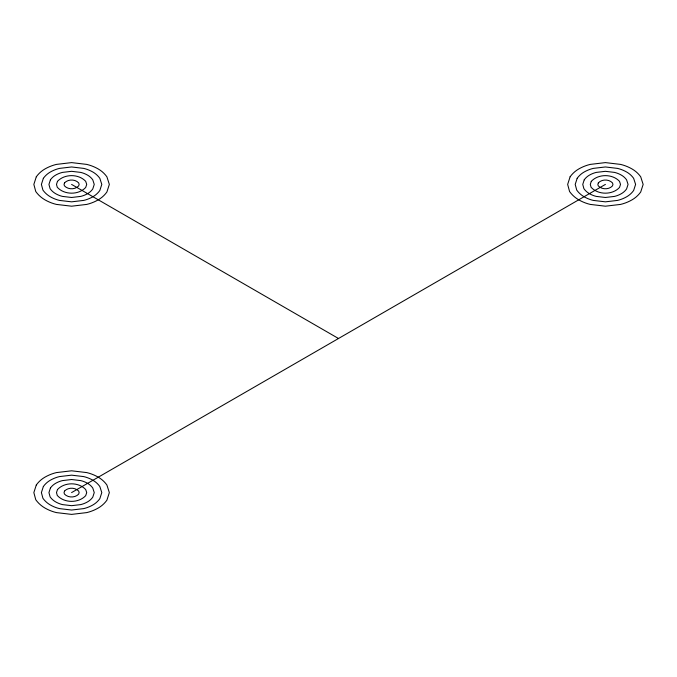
<?xml version="1.0" encoding="UTF-8"?>
<svg xmlns="http://www.w3.org/2000/svg" width="677" height="677" viewBox="0 0 677 677"><rect width="100%" height="100%" fill="white"/><g stroke="black" fill="none" stroke-linecap="round" stroke-linejoin="round"><path stroke-width="1.02" d="M71.593 492.594L605.407 184.406M71.593 184.406L338.5 338.5M36.296 176.79L33.85 184.406L35.763 191.532A29.246 29.246 0 0 0 44.902 199.817A43.133 43.133 0 0 0 56.436 204.412L71.593 206.197L86.749 204.412A43.133 43.133 0 0 0 98.283 199.817A27.537 27.537 0 0 0 106.89 192.014L109.344 184.406L106.89 176.79A27.537 27.537 0 0 0 98.283 168.996A43.133 43.133 0 0 0 86.749 164.401L71.593 162.607L56.436 164.401A43.133 43.133 0 0 0 44.902 168.996A27.537 27.537 0 0 0 36.296 176.79M43.362 178.313L41.399 184.406L42.93 190.11A23.399 23.399 0 0 0 50.242 196.728A34.51 34.51 0 0 0 59.474 200.409L71.593 201.839L83.72 200.409A34.51 34.51 0 0 0 92.952 196.728A22.036 22.036 0 0 0 99.832 190.491L101.795 184.406L99.832 178.313A22.036 22.036 0 0 0 92.952 172.076A34.51 34.51 0 0 0 83.72 168.395L71.593 166.965L59.474 168.395A34.51 34.51 0 0 0 50.242 172.076A22.036 22.036 0 0 0 43.362 178.313M50.42 179.837L48.947 184.406L50.098 188.68A17.543 17.543 0 0 0 55.582 193.647A25.878 25.878 0 0 0 62.504 196.406L71.593 197.481L80.69 196.406A25.878 25.878 0 0 0 87.612 193.647A16.527 16.527 0 0 0 92.774 188.968L94.247 184.406L92.774 179.837A16.527 16.527 0 0 0 87.612 175.157A25.878 25.878 0 0 0 80.69 172.398L71.593 171.323L62.504 172.398A25.878 25.878 0 0 0 55.582 175.157A16.527 16.527 0 0 0 50.42 179.837M57.477 181.36L56.496 184.406L57.266 187.258C64.281 195.061 78.6 195.162 85.717 187.444L86.698 184.406L85.717 181.36C78.684 173.727 64.51 173.727 57.477 181.36M64.535 182.883L64.044 184.406L64.433 185.828C67.937 189.729 75.096 189.78 78.659 185.93L79.141 184.406L78.659 182.883C75.139 179.066 68.055 179.066 64.535 182.883M36.296 484.986L33.85 492.594L35.763 499.728A29.246 29.246 0 0 0 44.902 508.004A43.133 43.133 0 0 0 56.436 512.599L71.593 514.393L86.749 512.599A43.133 43.133 0 0 0 98.283 508.004A27.537 27.537 0 0 0 106.89 500.21L109.344 492.594L106.89 484.986A27.537 27.537 0 0 0 98.283 477.183A43.133 43.133 0 0 0 86.749 472.588L71.593 470.803L56.436 472.588A43.133 43.133 0 0 0 44.902 477.183A27.537 27.537 0 0 0 36.296 484.986M43.362 486.509L41.399 492.594L42.93 498.306A23.399 23.399 0 0 0 50.242 504.924A34.51 34.51 0 0 0 59.474 508.605L71.593 510.035L83.72 508.605A34.51 34.51 0 0 0 92.952 504.924A22.036 22.036 0 0 0 99.832 498.687L101.795 492.594L99.832 486.509A22.036 22.036 0 0 0 92.952 480.272A34.51 34.51 0 0 0 83.72 476.591L71.593 475.161L59.474 476.591A34.51 34.51 0 0 0 50.242 480.272A22.036 22.036 0 0 0 43.362 486.509M50.42 488.032L48.947 492.594L50.098 496.876A17.543 17.543 0 0 0 55.582 501.843A25.878 25.878 0 0 0 62.504 504.602L71.593 505.677L80.69 504.602A25.878 25.878 0 0 0 87.612 501.843A16.527 16.527 0 0 0 92.774 497.163L94.247 492.594L92.774 488.032A16.527 16.527 0 0 0 87.612 483.353A25.878 25.878 0 0 0 80.69 480.594L71.593 479.519L62.504 480.594A25.878 25.878 0 0 0 55.582 483.353A16.527 16.527 0 0 0 50.42 488.032M57.477 489.556L56.496 492.594L57.266 495.446C64.281 503.256 78.6 503.349 85.717 495.64L86.698 492.594L85.717 489.556C78.684 481.922 64.51 481.922 57.477 489.556M64.535 491.07L64.044 492.594L64.433 494.024C67.937 497.925 75.096 497.976 78.659 494.117L79.141 492.594L78.659 491.07C75.139 487.262 68.055 487.262 64.535 491.07M570.11 176.79L567.656 184.406L569.577 191.532A29.246 29.246 0 0 0 578.717 199.817A43.133 43.133 0 0 0 590.251 204.412L605.407 206.197L620.564 204.412A43.133 43.133 0 0 0 632.098 199.817A27.537 27.537 0 0 0 640.704 192.014L643.15 184.406L640.704 176.79A27.537 27.537 0 0 0 632.098 168.996A43.133 43.133 0 0 0 620.564 164.401L605.407 162.607L590.251 164.401A43.133 43.133 0 0 0 578.717 168.996A27.537 27.537 0 0 0 570.11 176.79M577.168 178.313L575.205 184.406L576.736 190.11A23.399 23.399 0 0 0 584.048 196.728A34.51 34.51 0 0 0 593.28 200.409L605.407 201.839L617.526 200.409A34.51 34.51 0 0 0 626.758 196.728A22.036 22.036 0 0 0 633.638 190.491L635.601 184.406L633.638 178.313A22.036 22.036 0 0 0 626.758 172.076A34.51 34.51 0 0 0 617.526 168.395L605.407 166.965L593.28 168.395A34.51 34.51 0 0 0 584.048 172.076A22.036 22.036 0 0 0 577.168 178.313M584.226 179.837L582.753 184.406L583.904 188.68A17.543 17.543 0 0 0 589.388 193.647A25.878 25.878 0 0 0 596.31 196.406L605.407 197.481L614.496 196.406A25.878 25.878 0 0 0 621.418 193.647A16.527 16.527 0 0 0 626.58 188.968L628.053 184.406L626.58 179.837A16.527 16.527 0 0 0 621.418 175.157A25.878 25.878 0 0 0 614.496 172.398L605.407 171.323L596.31 172.398A25.878 25.878 0 0 0 589.388 175.157A16.527 16.527 0 0 0 584.226 179.837M591.283 181.36L590.302 184.406L591.072 187.258C598.087 195.061 612.414 195.162 619.523 187.444L620.504 184.406L619.523 181.36C612.49 173.727 598.316 173.727 591.283 181.36M598.341 182.883L597.859 184.406L598.24 185.828C601.743 189.729 608.911 189.78 612.465 185.93L612.956 184.406L612.465 182.883C608.945 179.066 601.861 179.066 598.341 182.883"/></g></svg>
